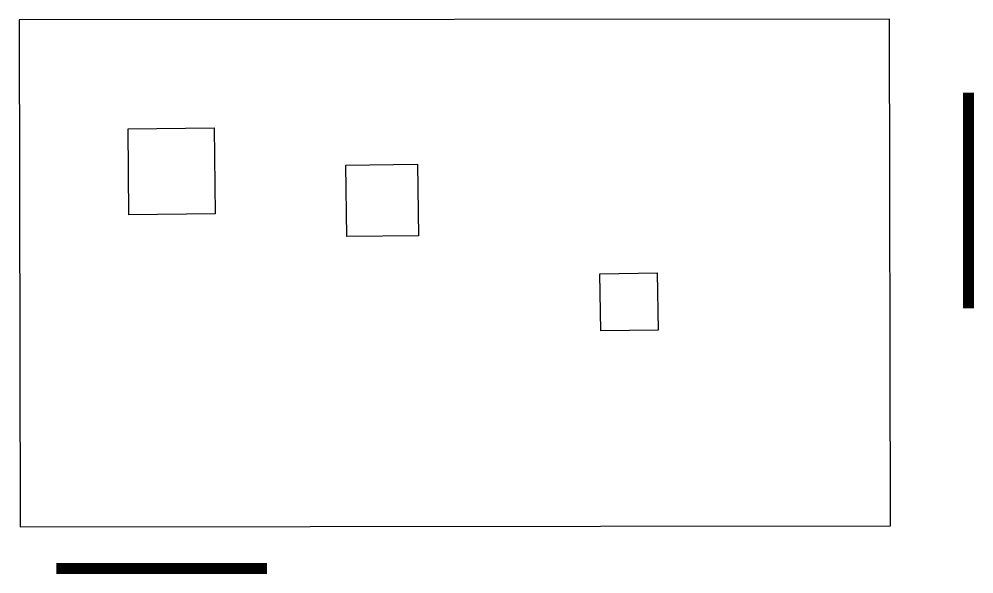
# Model space of a CAD drawing. Header units: millimetres. Extents: x 10 to 450, y 14 to 377.
# Drawn here: x 9.9 to 141.4, y 13.6 to 90.1 of the extents above; entities outside this region: 2.
import ezdxf

# ---------------------------------------------------------------- set-up
doc = ezdxf.new("R2010")
doc.units = ezdxf.units.MM
for name, color, linetype in [('HOLES', 3, 'Continuous'), ('OUTER', 1, 'Continuous'), ('RIBS', 6, 'Continuous'), ('TEXT_MASK', 8, 'Continuous')]:
    doc.layers.add(name, color=color, linetype=linetype)

msp = doc.modelspace()

# ---------------------------------------------------------------- linework, layer by layer
at = {"layer": 'HOLES'}
for points in [[(24.875, 75), (36.75, 75.125), (36.875, 63.25), (25, 63.125)], [(54.875, 70), (64.75, 70.125), (64.875, 60.25), (55, 60.125)], [(89.875, 55), (97.75, 55.125), (97.875, 47.25), (90, 47.125)]]:
    msp.add_lwpolyline(points, close=True, dxfattribs=at)
at = {"layer": 'OUTER'}
msp.add_lwpolyline([(10, 20.125), (129.875, 20.25), (129.75, 90.125), (9.875, 90)], close=True, dxfattribs=at)
at = {"layer": 'RIBS', "const_width": 1.513}
for points in [[(140.625, 80), (140.625, 50.25)], [(15, 14.375), (44, 14.375)]]:
    msp.add_lwpolyline(points, dxfattribs=at)
at = {"layer": 'TEXT_MASK'}
for points in [[(180, 360), (300, 360), (300, 377), (180, 377)], [(400, 360), (450, 360), (450, 377), (400, 377)]]:
    msp.add_lwpolyline(points, close=True, dxfattribs=at)

doc.saveas('drawing.dxf')
